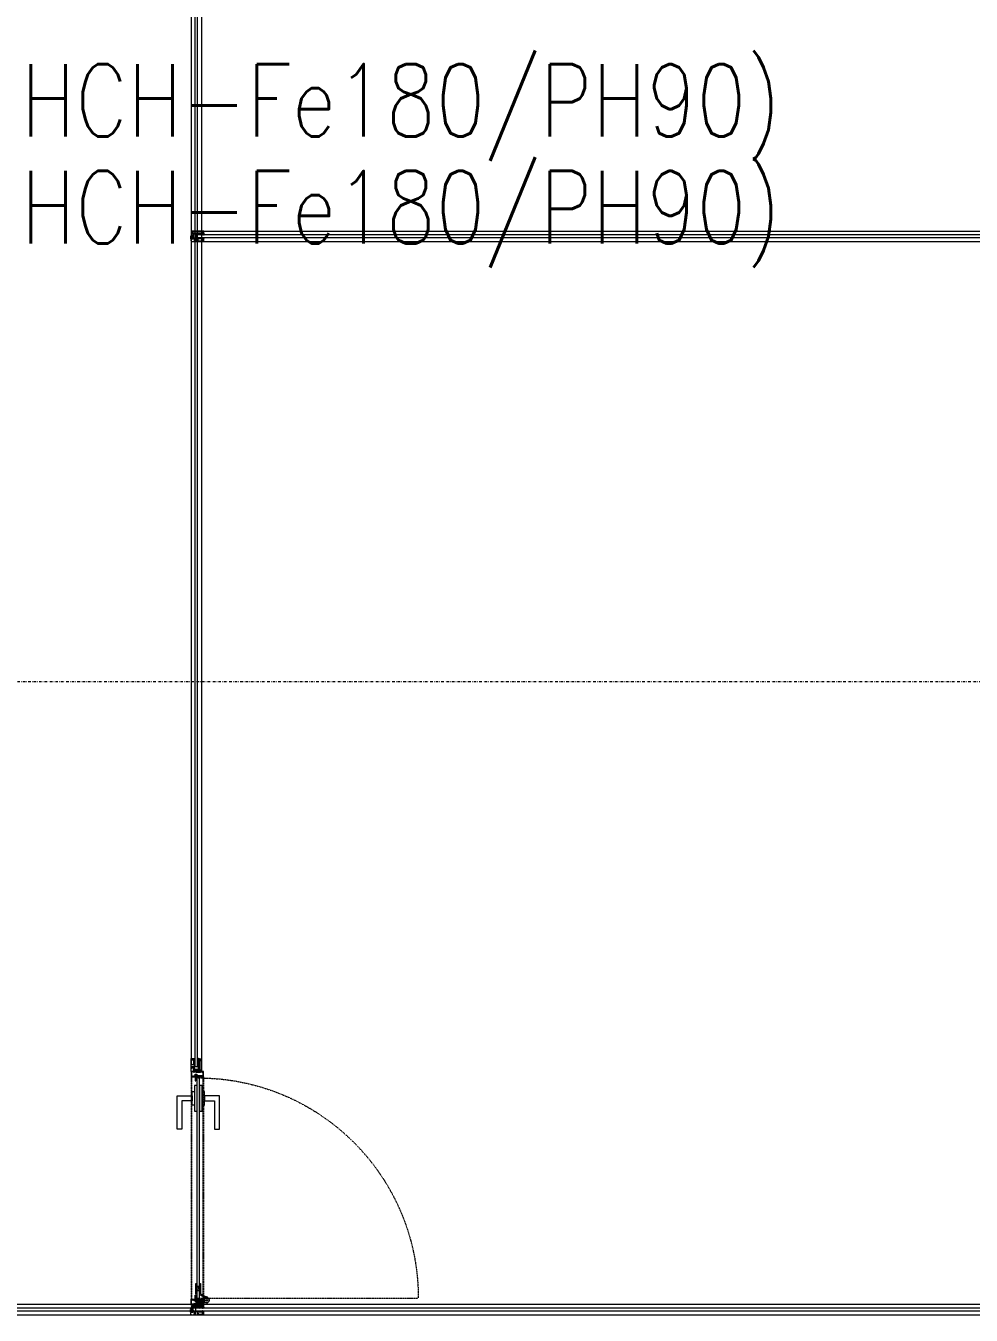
# Model space of a CAD drawing. Extents: x -2749 to 11890, y 0 to 8245.
# Drawn here: x 9271.2 to 9636.6, y 2321.1 to 2819.2 of the extents above; entities that cross this region are included whole.
import ezdxf

# ---------------------------------------------------------------- set-up
doc = ezdxf.new("R2010")
doc.units = 0
doc.header["$MEASUREMENT"] = 0
doc.linetypes.add('DASHDOT', pattern=[1, 0.5, -0.25, 0, -0.25])
doc.linetypes.add('DOT2', pattern=[0.125, 0, -0.125])
doc.layers.get('0').update_dxf_attribs({"color": 9, "lineweight": 9})
for name, color, linetype, lineweight in [('06C', 9, 'Continuous', 9), ('06D', 9, 'Continuous', 9), ('07K', 8, 'Continuous', 9), ('10', 9, 'Continuous', 9), ('15', 9, 'Continuous', 9), ('20', 9, 'DOT2', 9), ('24', 9, 'DASHDOT', 9), ('E-YAZI', 7, 'Continuous', 30)]:
    doc.layers.add(name, color=color, linetype=linetype, lineweight=lineweight)
doc.styles.add('E-YAZI', font='txttw.shx')
pattern_1 = [(225, (-4013.78252, -7292.21558), (-0.0883883476, 0.0883883476), []), (135, (-4013.78252, -7292.21558), (0.0883883476, 0.0883883476), [])]
pattern_2 = [(225, (-4013.78252, -7279.21108), (-0.0883883476, 0.0883883476), []), (135, (-4013.78252, -7279.21108), (0.0883883476, 0.0883883476), [])]
pattern_3 = [(225, (-4017.50971, -7287.43021), (-0.0883883476, 0.0883883476), []), (135, (-4017.50971, -7287.43021), (0.0883883476, 0.0883883476), [])]
pattern_4 = [(225, (-4038.56212, -7284.97416), (-0.0883883476, 0.0883883476), []), (135, (-4038.56212, -7284.97416), (0.0883883476, 0.0883883476), [])]
pattern_5 = [(225, (-4017.50971, -7280.92107), (-0.0883883476, 0.0883883476), []), (135, (-4017.50971, -7280.92107), (0.0883883476, 0.0883883476), [])]
pattern_6 = [(225, (-4013.78252, -7472.22006), (-0.0883883476, 0.0883883476), []), (135, (-4013.78252, -7472.22006), (0.0883883476, 0.0883883476), [])]
pattern_7 = [(315, (17305.22067, -1688.45941), (-0.0883883476, -0.0883883476), []), (225, (17305.22067, -1688.45941), (-0.0883883476, 0.0883883476), [])]

# ---------------------------------------------------------------- blocks, each defined once
blk = doc.blocks.new('*U681')
at = {"layer": '10'}
h = blk.add_hatch(dxfattribs=at)
h.set_pattern_fill('NET', color=256, angle=315, style=0)
h.set_pattern_definition([(225, (-4038.56212, -7297.97866), (-0.0883883476, 0.0883883476), []), (135, (-4038.56212, -7297.97866), (0.0883883476, 0.0883883476), [])])
h.paths.add_polyline_path([(-3.08, 678.11), (-2.01, 678.11), (-2.01, 677.93), (-3.08, 677.93)])
h = blk.add_hatch(dxfattribs=at)
h.set_pattern_fill('NET', color=256, angle=315, style=0)
h.set_pattern_definition(pattern_1)
h.paths.add_polyline_path([(-2.88, 673.49), (-2.88, 673.43), (-2.99, 673.39), (-3.03, 673.39), (-3.03, 673.41), (-3.16, 673.41), (-3.16, 673.12), (-3.03, 673.12), (-3.03, 673.16), (-2.88, 673.11), (-2.89, 673.03), (-2.52, 672.86), (-2.52, 672.96), (-2.56, 672.96), (-2.75, 673.13, 0.2599), (-2.52, 673.2), (-2.52, 673.45, 0.382682)])
h.paths.add_polyline_path([(-2.76, 673.25), (-2.76, 673.44, -2.16717)], flags=16)
h = blk.add_hatch(dxfattribs=at)
h.set_pattern_fill('NET', color=256, angle=315, style=0)
h.set_pattern_definition([(225, (-4017.50971, -7300.4347), (-0.0883883476, 0.0883883476), []), (135, (-4017.50971, -7300.4347), (0.0883883476, 0.0883883476), [])])
h.paths.add_polyline_path([(-2.83, 674.66), (-2.52, 674.66), (-2.52, 673.62), (-2.83, 673.62)])
h = blk.add_hatch(dxfattribs=at)
h.set_pattern_fill('NET', color=256, angle=315, style=0)
h.set_pattern_definition([(225, (-4017.50971, -7293.92556), (-0.0883883476, 0.0883883476), []), (135, (-4017.50971, -7293.92556), (0.0883883476, 0.0883883476), [])])
h.paths.add_polyline_path([(-1.48, 674.66), (-1.18, 674.66), (-1.18, 673.62), (-1.48, 673.62)])
h = blk.add_hatch(dxfattribs=at)
h.set_pattern_fill('NET', color=256, angle=315, style=0)
h.set_pattern_definition(pattern_1)
h.paths.add_polyline_path([(-1.11, 673.49), (-1.11, 673.43), (-1.01, 673.39), (-0.96, 673.39), (-0.96, 673.41), (-0.84, 673.41), (-0.83, 673.12), (-0.96, 673.12), (-0.96, 673.16), (-1.11, 673.11), (-1.1, 673.03), (-1.48, 672.86), (-1.48, 672.96), (-1.43, 672.96), (-1.24, 673.13, -0.2599), (-1.48, 673.2), (-1.48, 673.45, -0.382682)])
h.paths.add_polyline_path([(-1.24, 673.25), (-1.24, 673.44, 2.16717)], flags=16)
h = blk.add_hatch(dxfattribs=at)
h.set_pattern_fill('NET', color=256, angle=315, style=0)
h.set_pattern_definition(pattern_2)
h.paths.add_polyline_path([(-2.88, 4.51), (-2.88, 4.57), (-2.99, 4.61), (-3.03, 4.61), (-3.03, 4.58), (-3.16, 4.58), (-3.16, 4.87), (-3.03, 4.87), (-3.03, 4.84), (-2.88, 4.88), (-2.89, 4.97), (-2.52, 5.14), (-2.52, 5.03), (-2.56, 5.03), (-2.75, 4.87, -0.2599), (-2.52, 4.79), (-2.52, 4.55, -0.382682)])
h.paths.add_polyline_path([(-2.76, 4.75), (-2.76, 4.56, 2.16717)], flags=16)
h = blk.add_hatch(dxfattribs=at)
h.set_pattern_fill('NET', color=256, angle=315, style=0)
h.set_pattern_definition(pattern_2)
h.paths.add_polyline_path([(-1.11, 4.51), (-1.11, 4.57), (-1.01, 4.61), (-0.96, 4.61), (-0.96, 4.58), (-0.84, 4.58), (-0.83, 4.87), (-0.96, 4.87), (-0.96, 4.84), (-1.11, 4.88), (-1.1, 4.97), (-1.48, 5.14), (-1.48, 5.03), (-1.43, 5.03), (-1.24, 4.87, 0.2599), (-1.48, 4.79), (-1.48, 4.55, 0.382682)])
h.paths.add_polyline_path([(-1.24, 4.75), (-1.24, 4.56, -2.16717)], flags=16)
h = blk.add_hatch(dxfattribs=at)
h.set_pattern_fill('NET', color=256, angle=315, style=0)
h.set_pattern_definition(pattern_4)
h.paths.add_polyline_path([(-3.08, -0.11), (-2.01, -0.11), (-2.01, 0.07), (-3.08, 0.07)])
h = blk.add_hatch(dxfattribs=at)
h.set_pattern_fill('NET', color=256, angle=315, style=0)
h.set_pattern_definition(pattern_3)
h.paths.add_polyline_path([(-2.83, 3.34), (-2.52, 3.34), (-2.52, 4.38), (-2.83, 4.38)])
h = blk.add_hatch(dxfattribs=at)
h.set_pattern_fill('NET', color=256, angle=315, style=0)
h.set_pattern_definition(pattern_5)
h.paths.add_polyline_path([(-1.48, 3.34), (-1.18, 3.34), (-1.18, 4.38), (-1.48, 4.38)])
at = {"layer": '06D'}
for points in [[(-3.99, 673.03), (-3.99, 4.95)], [(0.01, 673.03), (0.01, 4.96)]]:
    blk.add_lwpolyline(points, dxfattribs=at)
at = {"layer": '10'}
for points in [[(-1.02, 677.93), (-1.55, 677.93), (-1.55, 678.11), (-1.68, 678.11), (-1.68, 677.93), (-3.33, 677.93), (-3.33, 678.11), (-3.76, 678.11), (-3.76, 677.98), (-4, 677.98), (-4, 673.02), (-2.88, 673.02), (-2.88, 673.12), (-3.06, 673.17), (-3.06, 673.12), (-3.43, 673.12), (-3.43, 673.4), (-2.88, 673.4), (-2.88, 673.55), (-2.83, 673.59), (-2.83, 676.83), (-2.54, 676.9), (-2.54, 677.2), (-3.14, 677.2), (-3.14, 677.52), (-1.02, 677.52)], [(-2.98, 676.08), (-2.98, 676.76), (-3.68, 676.76), (-3.72, 676.83), (-3.8, 676.83), (-3.8, 676.02), (-3.66, 676.02), (-3.6, 676.08)], [(-1.02, 0.07), (-1.55, 0.07), (-1.55, -0.11), (-1.68, -0.11), (-1.68, 0.07), (-3.33, 0.07), (-3.33, -0.11), (-3.76, -0.11), (-3.76, 0.01), (-4, 0.01), (-4, 4.98), (-2.88, 4.98), (-2.88, 4.87), (-3.06, 4.83), (-3.06, 4.88), (-3.43, 4.88), (-3.43, 4.6), (-2.88, 4.6), (-2.88, 4.45), (-2.83, 4.41), (-2.83, 1.16), (-2.54, 1.09), (-2.54, 0.79), (-3.14, 0.79), (-3.14, 0.47), (-1.02, 0.47)], [(-2.98, 1.92), (-2.98, 1.24), (-3.68, 1.24), (-3.72, 1.17), (-3.8, 1.17), (-3.8, 1.98), (-3.66, 1.98), (-3.6, 1.92)]]:
    blk.add_lwpolyline(points, close=True, dxfattribs=at)
for points in [[(-3.08, 677.93), (-3.08, 678.11), (-2.01, 678.11)], [(-2.01, 677.93), (-2.01, 678.11)], [(-0.15, 673.19), (-0.6, 673.19), (-0.6, 673.5), (-0.89, 673.5), (-0.89, 673.59), (-1.11, 673.49), (-1.11, 673.43), (-1.01, 673.39), (-0.96, 673.39), (-0.96, 673.41), (-0.71, 673.41), (-0.71, 673.12), (-0.96, 673.12), (-0.96, 673.16), (-1.11, 673.11), (-1.1, 673.03), (0, 673.03), (0, 678)], [(-3.56, 675.28), (-3.56, 675.44), (-3.8, 675.44), (-3.8, 673.23), (-3.57, 673.23), (-3.57, 673.54), (-3.03, 673.54), (-3.03, 675.44)], [(-3.16, 673.4), (-3.16, 673.12)], [(-2.88, 673.02), (-2.52, 672.86)], [(-2.83, 676.03), (-1.18, 676.03)], [(-2.5, 674.66), (-2.83, 674.66)], [(-2.83, 673.62), (-2.83, 673.62), (-2.5, 673.62)], [(-2.75, 673.13), (-2.56, 672.96), (-2.52, 672.96)], [(-1.5, 674.66), (-1.18, 674.66)], [(-0.89, 673.59), (-0.89, 673.62), (-1.5, 673.62)], [(-1.24, 673.13), (-1.43, 672.96), (-1.48, 672.96)], [(-1.1, 673.03), (-1.48, 672.86)], [(-0.84, 673.41), (-0.83, 673.12)], [(-2.88, 4.98), (-2.52, 5.14)], [(-2.75, 4.87), (-2.56, 5.03), (-2.52, 5.03)], [(-1.1, 4.97), (-1.48, 5.14)], [(-1.24, 4.87), (-1.43, 5.03), (-1.48, 5.03)], [(-3.56, 2.72), (-3.56, 2.56), (-3.8, 2.56), (-3.8, 4.76), (-3.57, 4.76), (-3.57, 4.46), (-3.03, 4.46), (-3.03, 2.56)], [(-3.16, 4.6), (-3.16, 4.87)], [(-3.08, 0.07), (-3.08, -0.11), (-2.01, -0.11)], [(-2.83, 4.38), (-2.83, 4.38), (-2.5, 4.38)], [(-2.5, 3.34), (-2.83, 3.34)], [(-2.83, 1.97), (-1.18, 1.97)], [(-2.01, 0.07), (-2.01, -0.11)], [(-0.89, 4.41), (-0.89, 4.38), (-1.5, 4.38)], [(-1.5, 3.34), (-1.18, 3.34)], [(-0.15, 4.81), (-0.6, 4.81), (-0.6, 4.5), (-0.89, 4.5), (-0.89, 4.41), (-1.11, 4.51), (-1.11, 4.57), (-1.01, 4.61), (-0.96, 4.61), (-0.96, 4.58), (-0.71, 4.58), (-0.71, 4.87), (-0.96, 4.87), (-0.96, 4.84), (-1.11, 4.88), (-1.1, 4.97), (0, 4.96), (0, 0)], [(-0.84, 4.58), (-0.83, 4.87)]]:
    blk.add_lwpolyline(points, dxfattribs=at)
for points in [[(0, 678), (-0.14, 678), (-0.14, 677.66), (-0.62, 677.66, 1), (-0.62, 677.45)], [(-0.62, 677.45, 0.305404), (-0.5, 677.53, 5.773092)], [(-0.5, 677.53), (-0.14, 677.53), (-0.14, 673.22), (-0.11, 673.22, -0.561743), (-0.1, 673.14, -0.595966), (-0.15, 673.19, 2.204878)], [(-3.03, 675.44), (-3.44, 675.44), (-3.44, 675.28, -1), (-3.56, 675.28, 1)], [(-2.76, 673.44), (-2.76, 673.25, 1)], [(-1.18, 673.62), (-1.18, 676.88, 0.414214), (-1.51, 677.2), (-2.54, 677.2)], [(-1.24, 673.44), (-1.24, 673.25, -1)], [(-0.89, 673.5), (-0.31, 673.62, 0.833203), (-0.32, 673.93, 0.447088)], [(-0.32, 673.93), (-0.77, 673.93, -0.414214), (-0.87, 674.03), (-0.87, 677.28), (-0.14, 677.28)], [(-3.03, 2.56), (-3.44, 2.56), (-3.44, 2.72, 1), (-3.56, 2.72, -1)], [(-2.76, 4.56), (-2.76, 4.75, -1)], [(-1.18, 4.38), (-1.18, 1.12, -0.414214), (-1.51, 0.79), (-2.54, 0.79)], [(-1.24, 4.56), (-1.24, 4.75, 1)], [(-0.89, 4.5), (-0.31, 4.38, -0.833203), (-0.32, 4.07, -0.447088)], [(-0.32, 4.07), (-0.77, 4.07, 0.414214), (-0.87, 3.96), (-0.87, 0.71), (-0.14, 0.71)], [(0, 0), (-0.14, 0), (-0.14, 0.34), (-0.62, 0.34, -1), (-0.62, 0.55)], [(-0.62, 0.55, -0.305404), (-0.5, 0.46, -5.773092)], [(-0.5, 0.46), (-0.14, 0.46), (-0.14, 4.78), (-0.11, 4.78, 0.561743), (-0.1, 4.86, 0.595966), (-0.15, 4.81, -2.204878)]]:
    blk.add_lwpolyline(points, format="xyb", dxfattribs=at)
for centre, radius, start, end in [((-2.72, 673.27), 0.273, 35.9738, 126.4289), ((-2.68, 673.34), 0.125, 229.5402, 130.4598), ((-2.7, 673.38), 0.253, 258.6676, 324.1258), ((-1.28, 673.27), 0.273, 53.5711, 144.0262), ((-1.29, 673.38), 0.253, 215.8742, 281.3324), ((-1.32, 673.34), 0.125, 49.5402, 310.4598), ((-2.72, 4.73), 0.273, 233.5711, 324.0262), ((-2.68, 4.66), 0.125, 229.5402, 130.4598), ((-2.7, 4.62), 0.253, 35.8742, 101.3324), ((-1.29, 4.62), 0.253, 78.6676, 144.1258), ((-1.28, 4.73), 0.273, 215.9738, 306.4289), ((-1.32, 4.66), 0.125, 49.5402, 310.4598)]:
    blk.add_arc(centre, radius, start, end, dxfattribs=at)
at = {"layer": '15'}
for points in [[(-2.5, 676.03), (-2.5, 1.96)], [(-1.5, 1.96), (-1.5, 676.03)]]:
    blk.add_lwpolyline(points, dxfattribs=at)
blk = doc.blocks.new('*U680')
at = {"layer": '10'}
h = blk.add_hatch(dxfattribs=at)
h.set_pattern_fill('NET', color=256, angle=315, style=0)
h.set_pattern_definition(pattern_2)
h.paths.add_polyline_path([(-2.88, 4.51), (-2.88, 4.57), (-2.99, 4.61), (-3.03, 4.61), (-3.03, 4.58), (-3.16, 4.58), (-3.16, 4.87), (-3.03, 4.87), (-3.03, 4.84), (-2.88, 4.88), (-2.89, 4.97), (-2.52, 5.14), (-2.52, 5.03), (-2.56, 5.03), (-2.75, 4.87, -0.2599), (-2.52, 4.79), (-2.52, 4.55, -0.382682)])
h.paths.add_polyline_path([(-2.76, 4.75), (-2.76, 4.56, 2.16717)], flags=16)
h = blk.add_hatch(dxfattribs=at)
h.set_pattern_fill('NET', color=256, angle=315, style=0)
h.set_pattern_definition(pattern_2)
h.paths.add_polyline_path([(-1.11, 4.51), (-1.11, 4.57), (-1.01, 4.61), (-0.96, 4.61), (-0.96, 4.58), (-0.84, 4.58), (-0.83, 4.87), (-0.96, 4.87), (-0.96, 4.84), (-1.11, 4.88), (-1.1, 4.97), (-1.48, 5.14), (-1.48, 5.03), (-1.43, 5.03), (-1.24, 4.87, 0.2599), (-1.48, 4.79), (-1.48, 4.55, 0.382682)])
h.paths.add_polyline_path([(-1.24, 4.75), (-1.24, 4.56, -2.16717)], flags=16)
h = blk.add_hatch(dxfattribs=at)
h.set_pattern_fill('NET', color=256, angle=315, style=0)
h.set_pattern_definition(pattern_4)
h.paths.add_polyline_path([(-3.08, -0.11), (-2.01, -0.11), (-2.01, 0.07), (-3.08, 0.07)])
h = blk.add_hatch(dxfattribs=at)
h.set_pattern_fill('NET', color=256, angle=315, style=0)
h.set_pattern_definition(pattern_3)
h.paths.add_polyline_path([(-2.83, 3.34), (-2.52, 3.34), (-2.52, 4.38), (-2.83, 4.38)])
h = blk.add_hatch(dxfattribs=at)
h.set_pattern_fill('NET', color=256, angle=315, style=0)
h.set_pattern_definition(pattern_5)
h.paths.add_polyline_path([(-1.48, 3.34), (-1.18, 3.34), (-1.18, 4.38), (-1.48, 4.38)])
at = {"layer": '06D'}
for points in [[(-3.99, 799.66), (-3.99, 4.95)], [(0.01, 799.66), (0.01, 4.96)]]:
    blk.add_lwpolyline(points, dxfattribs=at)
at = {"layer": '10'}
for points in [[(-2.88, 4.98), (-2.52, 5.14)], [(-2.75, 4.87), (-2.56, 5.03), (-2.52, 5.03)], [(-1.1, 4.97), (-1.48, 5.14)], [(-1.24, 4.87), (-1.43, 5.03), (-1.48, 5.03)], [(-3.56, 2.72), (-3.56, 2.56), (-3.8, 2.56), (-3.8, 4.76), (-3.57, 4.76), (-3.57, 4.46), (-3.03, 4.46), (-3.03, 2.56)], [(-3.16, 4.6), (-3.16, 4.87)], [(-3.08, 0.07), (-3.08, -0.11), (-2.01, -0.11)], [(-2.83, 4.38), (-2.83, 4.38), (-2.5, 4.38)], [(-2.5, 3.34), (-2.83, 3.34)], [(-2.83, 1.97), (-1.18, 1.97)], [(-2.01, 0.07), (-2.01, -0.11)], [(-0.89, 4.41), (-0.89, 4.38), (-1.5, 4.38)], [(-1.5, 3.34), (-1.18, 3.34)], [(-0.15, 4.81), (-0.6, 4.81), (-0.6, 4.5), (-0.89, 4.5), (-0.89, 4.41), (-1.11, 4.51), (-1.11, 4.57), (-1.01, 4.61), (-0.96, 4.61), (-0.96, 4.58), (-0.71, 4.58), (-0.71, 4.87), (-0.96, 4.87), (-0.96, 4.84), (-1.11, 4.88), (-1.1, 4.97), (0, 4.96), (0, 0)], [(-0.84, 4.58), (-0.83, 4.87)]]:
    blk.add_lwpolyline(points, dxfattribs=at)
for points in [[(-1.02, 0.07), (-1.55, 0.07), (-1.55, -0.11), (-1.68, -0.11), (-1.68, 0.07), (-3.33, 0.07), (-3.33, -0.11), (-3.76, -0.11), (-3.76, 0.01), (-4, 0.01), (-4, 4.98), (-2.88, 4.98), (-2.88, 4.87), (-3.06, 4.83), (-3.06, 4.88), (-3.43, 4.88), (-3.43, 4.6), (-2.88, 4.6), (-2.88, 4.45), (-2.83, 4.41), (-2.83, 1.16), (-2.54, 1.09), (-2.54, 0.79), (-3.14, 0.79), (-3.14, 0.47), (-1.02, 0.47)], [(-2.98, 1.92), (-2.98, 1.24), (-3.68, 1.24), (-3.72, 1.17), (-3.8, 1.17), (-3.8, 1.98), (-3.66, 1.98), (-3.6, 1.92)]]:
    blk.add_lwpolyline(points, close=True, dxfattribs=at)
for points in [[(-3.03, 2.56), (-3.44, 2.56), (-3.44, 2.72, 1), (-3.56, 2.72, -1)], [(-2.76, 4.56), (-2.76, 4.75, -1)], [(-1.18, 4.38), (-1.18, 1.12, -0.414214), (-1.51, 0.79), (-2.54, 0.79)], [(-1.24, 4.56), (-1.24, 4.75, 1)], [(-0.89, 4.5), (-0.31, 4.38, -0.833203), (-0.32, 4.07, -0.447088)], [(-0.32, 4.07), (-0.77, 4.07, 0.414214), (-0.87, 3.96), (-0.87, 0.71), (-0.14, 0.71)], [(0, 0), (-0.14, 0), (-0.14, 0.34), (-0.62, 0.34, -1), (-0.62, 0.55)], [(-0.62, 0.55, -0.305404), (-0.5, 0.46, -5.773092)], [(-0.5, 0.46), (-0.14, 0.46), (-0.14, 4.78), (-0.11, 4.78, 0.561743), (-0.1, 4.86, 0.595966), (-0.15, 4.81, -2.204878)]]:
    blk.add_lwpolyline(points, format="xyb", dxfattribs=at)
for centre, radius, start, end in [((-2.72, 4.73), 0.273, 233.5711, 324.0262), ((-2.68, 4.66), 0.125, 229.5402, 130.4598), ((-2.7, 4.62), 0.253, 35.8742, 101.3324), ((-1.29, 4.62), 0.253, 78.6676, 144.1258), ((-1.28, 4.73), 0.273, 215.9738, 306.4289), ((-1.32, 4.66), 0.125, 49.5402, 310.4598)]:
    blk.add_arc(centre, radius, start, end, dxfattribs=at)
at = {"layer": '15'}
for points in [[(-2.5, 802.65), (-2.5, 1.96)], [(-1.5, 1.96), (-1.5, 802.65)]]:
    blk.add_lwpolyline(points, dxfattribs=at)
blk = doc.blocks.new('*U679')
at = {"layer": '10'}
h = blk.add_hatch(dxfattribs=at)
h.set_pattern_fill('NET', color=256, angle=315, style=0)
h.set_pattern_definition([(225, (-4038.56212, -7477.98314), (-0.0883883476, 0.0883883476), []), (135, (-4038.56212, -7477.98314), (0.0883883476, 0.0883883476), [])])
h.paths.add_polyline_path([(-3.08, 498.1), (-2.01, 498.1), (-2.01, 497.92), (-3.08, 497.92)])
h = blk.add_hatch(dxfattribs=at)
h.set_pattern_fill('NET', color=256, angle=315, style=0)
h.set_pattern_definition(pattern_6)
h.paths.add_polyline_path([(-2.88, 493.48), (-2.88, 493.43), (-2.99, 493.39), (-3.03, 493.39), (-3.03, 493.41), (-3.16, 493.41), (-3.16, 493.12), (-3.03, 493.12), (-3.03, 493.16), (-2.88, 493.11), (-2.89, 493.03), (-2.52, 492.85), (-2.52, 492.96), (-2.56, 492.96), (-2.75, 493.12, 0.2599), (-2.52, 493.2), (-2.52, 493.45, 0.382682)])
h.paths.add_polyline_path([(-2.76, 493.24), (-2.76, 493.43, -2.16717)], flags=16)
h = blk.add_hatch(dxfattribs=at)
h.set_pattern_fill('NET', color=256, angle=315, style=0)
h.set_pattern_definition([(225, (-4017.50971, -7480.43918), (-0.0883883476, 0.0883883476), []), (135, (-4017.50971, -7480.43918), (0.0883883476, 0.0883883476), [])])
h.paths.add_polyline_path([(-2.83, 494.65), (-2.52, 494.65), (-2.52, 493.62), (-2.83, 493.62)])
h = blk.add_hatch(dxfattribs=at)
h.set_pattern_fill('NET', color=256, angle=315, style=0)
h.set_pattern_definition([(225, (-4017.50971, -7473.93004), (-0.0883883476, 0.0883883476), []), (135, (-4017.50971, -7473.93004), (0.0883883476, 0.0883883476), [])])
h.paths.add_polyline_path([(-1.48, 494.65), (-1.18, 494.65), (-1.18, 493.62), (-1.48, 493.62)])
h = blk.add_hatch(dxfattribs=at)
h.set_pattern_fill('NET', color=256, angle=315, style=0)
h.set_pattern_definition(pattern_6)
h.paths.add_polyline_path([(-1.11, 493.48), (-1.11, 493.43), (-1.01, 493.39), (-0.96, 493.39), (-0.96, 493.41), (-0.84, 493.41), (-0.83, 493.12), (-0.96, 493.12), (-0.96, 493.16), (-1.11, 493.11), (-1.1, 493.03), (-1.48, 492.85), (-1.48, 492.96), (-1.43, 492.96), (-1.24, 493.12, -0.2599), (-1.48, 493.2), (-1.48, 493.45, -0.382682)])
h.paths.add_polyline_path([(-1.24, 493.24), (-1.24, 493.43, 2.16717)], flags=16)
h = blk.add_hatch(dxfattribs=at)
h.set_pattern_fill('NET', color=256, angle=315, style=0)
h.set_pattern_definition(pattern_2)
h.paths.add_polyline_path([(-2.88, 4.51), (-2.88, 4.57), (-2.99, 4.61), (-3.03, 4.61), (-3.03, 4.58), (-3.16, 4.58), (-3.16, 4.87), (-3.03, 4.87), (-3.03, 4.84), (-2.88, 4.88), (-2.89, 4.97), (-2.52, 5.14), (-2.52, 5.03), (-2.56, 5.03), (-2.75, 4.87, -0.2599), (-2.52, 4.79), (-2.52, 4.55, -0.382682)])
h.paths.add_polyline_path([(-2.76, 4.75), (-2.76, 4.56, 2.16717)], flags=16)
h = blk.add_hatch(dxfattribs=at)
h.set_pattern_fill('NET', color=256, angle=315, style=0)
h.set_pattern_definition(pattern_2)
h.paths.add_polyline_path([(-1.11, 4.51), (-1.11, 4.57), (-1.01, 4.61), (-0.96, 4.61), (-0.96, 4.58), (-0.84, 4.58), (-0.83, 4.87), (-0.96, 4.87), (-0.96, 4.84), (-1.11, 4.88), (-1.1, 4.97), (-1.48, 5.14), (-1.48, 5.03), (-1.43, 5.03), (-1.24, 4.87, 0.2599), (-1.48, 4.79), (-1.48, 4.55, 0.382682)])
h.paths.add_polyline_path([(-1.24, 4.75), (-1.24, 4.56, -2.16717)], flags=16)
h = blk.add_hatch(dxfattribs=at)
h.set_pattern_fill('NET', color=256, angle=315, style=0)
h.set_pattern_definition(pattern_4)
h.paths.add_polyline_path([(-3.08, -0.11), (-2.01, -0.11), (-2.01, 0.07), (-3.08, 0.07)])
h = blk.add_hatch(dxfattribs=at)
h.set_pattern_fill('NET', color=256, angle=315, style=0)
h.set_pattern_definition(pattern_3)
h.paths.add_polyline_path([(-2.83, 3.34), (-2.52, 3.34), (-2.52, 4.38), (-2.83, 4.38)])
h = blk.add_hatch(dxfattribs=at)
h.set_pattern_fill('NET', color=256, angle=315, style=0)
h.set_pattern_definition(pattern_5)
h.paths.add_polyline_path([(-1.48, 3.34), (-1.18, 3.34), (-1.18, 4.38), (-1.48, 4.38)])
at = {"layer": '06D'}
for points in [[(-3.99, 493.03), (-3.99, 4.95)], [(0.01, 493.03), (0.01, 4.96)]]:
    blk.add_lwpolyline(points, dxfattribs=at)
at = {"layer": '10'}
for points in [[(-1.02, 497.92), (-1.55, 497.92), (-1.55, 498.1), (-1.68, 498.1), (-1.68, 497.92), (-3.33, 497.92), (-3.33, 498.1), (-3.76, 498.1), (-3.76, 497.98), (-4, 497.98), (-4, 493.02), (-2.88, 493.02), (-2.88, 493.12), (-3.06, 493.17), (-3.06, 493.12), (-3.43, 493.12), (-3.43, 493.39), (-2.88, 493.39), (-2.88, 493.54), (-2.83, 493.58), (-2.83, 496.83), (-2.54, 496.9), (-2.54, 497.2), (-3.14, 497.2), (-3.14, 497.52), (-1.02, 497.52)], [(-2.98, 496.07), (-2.98, 496.75), (-3.68, 496.75), (-3.72, 496.82), (-3.8, 496.82), (-3.8, 496.02), (-3.66, 496.02), (-3.6, 496.07)], [(-1.02, 0.07), (-1.55, 0.07), (-1.55, -0.11), (-1.68, -0.11), (-1.68, 0.07), (-3.33, 0.07), (-3.33, -0.11), (-3.76, -0.11), (-3.76, 0.01), (-4, 0.01), (-4, 4.98), (-2.88, 4.98), (-2.88, 4.87), (-3.06, 4.83), (-3.06, 4.88), (-3.43, 4.88), (-3.43, 4.6), (-2.88, 4.6), (-2.88, 4.45), (-2.83, 4.41), (-2.83, 1.16), (-2.54, 1.09), (-2.54, 0.79), (-3.14, 0.79), (-3.14, 0.47), (-1.02, 0.47)], [(-2.98, 1.92), (-2.98, 1.24), (-3.68, 1.24), (-3.72, 1.17), (-3.8, 1.17), (-3.8, 1.98), (-3.66, 1.98), (-3.6, 1.92)]]:
    blk.add_lwpolyline(points, close=True, dxfattribs=at)
for points in [[(-3.08, 497.92), (-3.08, 498.1), (-2.01, 498.1)], [(-2.01, 497.92), (-2.01, 498.1)], [(-3.56, 495.28), (-3.56, 495.43), (-3.8, 495.43), (-3.8, 493.23), (-3.57, 493.23), (-3.57, 493.53), (-3.03, 493.53), (-3.03, 495.43)], [(-3.16, 493.39), (-3.16, 493.12)], [(-2.83, 496.02), (-1.18, 496.02)], [(-2.5, 494.65), (-2.83, 494.65)], [(-2.83, 493.62), (-2.83, 493.62), (-2.5, 493.62)], [(-2.75, 493.12), (-2.56, 492.96), (-2.52, 492.96)], [(-1.5, 494.65), (-1.18, 494.65)], [(-0.89, 493.58), (-0.89, 493.62), (-1.5, 493.62)], [(-1.24, 493.12), (-1.43, 492.96), (-1.48, 492.96)], [(-0.15, 493.18), (-0.6, 493.18), (-0.6, 493.5), (-0.89, 493.5), (-0.89, 493.58), (-1.11, 493.48), (-1.11, 493.43), (-1.01, 493.39), (-0.96, 493.39), (-0.96, 493.41), (-0.71, 493.41), (-0.71, 493.12), (-0.96, 493.12), (-0.96, 493.16), (-1.11, 493.11), (-1.1, 493.03), (0, 493.03), (0, 497.99)], [(-0.84, 493.41), (-0.83, 493.12)], [(-2.88, 493.02), (-2.52, 492.85)], [(-1.1, 493.03), (-1.48, 492.85)], [(-2.88, 4.98), (-2.52, 5.14)], [(-2.75, 4.87), (-2.56, 5.03), (-2.52, 5.03)], [(-1.1, 4.97), (-1.48, 5.14)], [(-1.24, 4.87), (-1.43, 5.03), (-1.48, 5.03)], [(-3.56, 2.72), (-3.56, 2.56), (-3.8, 2.56), (-3.8, 4.76), (-3.57, 4.76), (-3.57, 4.46), (-3.03, 4.46), (-3.03, 2.56)], [(-3.16, 4.6), (-3.16, 4.87)], [(-3.08, 0.07), (-3.08, -0.11), (-2.01, -0.11)], [(-2.83, 4.38), (-2.83, 4.38), (-2.5, 4.38)], [(-2.5, 3.34), (-2.83, 3.34)], [(-2.83, 1.97), (-1.18, 1.97)], [(-2.01, 0.07), (-2.01, -0.11)], [(-0.89, 4.41), (-0.89, 4.38), (-1.5, 4.38)], [(-1.5, 3.34), (-1.18, 3.34)], [(-0.15, 4.81), (-0.6, 4.81), (-0.6, 4.5), (-0.89, 4.5), (-0.89, 4.41), (-1.11, 4.51), (-1.11, 4.57), (-1.01, 4.61), (-0.96, 4.61), (-0.96, 4.58), (-0.71, 4.58), (-0.71, 4.87), (-0.96, 4.87), (-0.96, 4.84), (-1.11, 4.88), (-1.1, 4.97), (0, 4.96), (0, 0)], [(-0.84, 4.58), (-0.83, 4.87)]]:
    blk.add_lwpolyline(points, dxfattribs=at)
for points in [[(-3.03, 495.43), (-3.44, 495.43), (-3.44, 495.28, -1), (-3.56, 495.28, 1)], [(-2.76, 493.43), (-2.76, 493.24, 1)], [(-1.18, 493.62), (-1.18, 496.87, 0.414214), (-1.51, 497.2), (-2.54, 497.2)], [(-1.24, 493.43), (-1.24, 493.24, -1)], [(-0.89, 493.5), (-0.31, 493.61, 0.833203), (-0.32, 493.93, 0.447088)], [(-0.32, 493.93), (-0.77, 493.93, -0.414214), (-0.87, 494.03), (-0.87, 497.28), (-0.14, 497.28)], [(0, 497.99), (-0.14, 497.99), (-0.14, 497.65), (-0.62, 497.65, 1), (-0.62, 497.45)], [(-0.62, 497.45, 0.305404), (-0.5, 497.53, 5.773092)], [(-0.5, 497.53), (-0.14, 497.53), (-0.14, 493.22), (-0.11, 493.22, -0.561743), (-0.1, 493.13, -0.595966), (-0.15, 493.18, 2.204878)], [(-3.03, 2.56), (-3.44, 2.56), (-3.44, 2.72, 1), (-3.56, 2.72, -1)], [(-2.76, 4.56), (-2.76, 4.75, -1)], [(-1.18, 4.38), (-1.18, 1.12, -0.414214), (-1.51, 0.79), (-2.54, 0.79)], [(-1.24, 4.56), (-1.24, 4.75, 1)], [(-0.89, 4.5), (-0.31, 4.38, -0.833203), (-0.32, 4.07, -0.447088)], [(-0.32, 4.07), (-0.77, 4.07, 0.414214), (-0.87, 3.96), (-0.87, 0.71), (-0.14, 0.71)], [(0, 0), (-0.14, 0), (-0.14, 0.34), (-0.62, 0.34, -1), (-0.62, 0.55)], [(-0.62, 0.55, -0.305404), (-0.5, 0.46, -5.773092)], [(-0.5, 0.46), (-0.14, 0.46), (-0.14, 4.78), (-0.11, 4.78, 0.561743), (-0.1, 4.86, 0.595966), (-0.15, 4.81, -2.204878)]]:
    blk.add_lwpolyline(points, format="xyb", dxfattribs=at)
for centre, radius, start, end in [((-2.72, 493.26), 0.273, 35.9738, 126.4289), ((-2.68, 493.34), 0.125, 229.5402, 130.4598), ((-2.7, 493.37), 0.253, 258.6676, 324.1258), ((-1.28, 493.26), 0.273, 53.5711, 144.0262), ((-1.29, 493.37), 0.253, 215.8742, 281.3324), ((-1.32, 493.34), 0.125, 49.5402, 310.4598), ((-2.72, 4.73), 0.273, 233.5711, 324.0262), ((-2.68, 4.66), 0.125, 229.5402, 130.4598), ((-2.7, 4.62), 0.253, 35.8742, 101.3324), ((-1.29, 4.62), 0.253, 78.6676, 144.1258), ((-1.28, 4.73), 0.273, 215.9738, 306.4289), ((-1.32, 4.66), 0.125, 49.5402, 310.4598)]:
    blk.add_arc(centre, radius, start, end, dxfattribs=at)
at = {"layer": '15'}
for points in [[(-2.5, 496.02), (-2.5, 1.96)], [(-1.5, 1.96), (-1.5, 496.02)]]:
    blk.add_lwpolyline(points, dxfattribs=at)
blk = doc.blocks.new('g-kapı kolu-p')
for points in [[(11.85, 8.21), (-0.95, 8.21), (-0.95, 2.41), (0.95, 2.41), (0.95, 6.31), (11.85, 6.31), (11.85, 8.21)], [(11.85, -8.21), (-0.95, -8.21), (-0.95, -2.41), (0.95, -2.41), (0.95, -6.31), (11.85, -6.31), (11.85, -8.21)]]:
    blk.add_lwpolyline(points)
for points in [[(-5, 0.5), (5, 0.5), (5, 1.5), (-5, 1.5)], [(-2.65, 1.5), (2.65, 1.5), (2.65, 2.41), (-2.65, 2.41)], [(-5, -1.5), (5, -1.5), (5, -0.5), (-5, -0.5)], [(-2.65, -1.5), (2.65, -1.5), (2.65, -2.41), (-2.65, -2.41)]]:
    blk.add_lwpolyline(points, close=True)
blk = doc.blocks.new('k-cambölme-kapı-p')
at = {"layer": '10'}
h = blk.add_hatch(dxfattribs=at)
h.set_pattern_fill('NET', color=256, angle=135, style=0)
h.set_pattern_definition([(135, (3753.7029, 560.85184), (-0.0883883476, -0.0883883476), []), (225, (3753.7029, 560.85184), (0.0883883476, -0.0883883476), [])])
h.paths.add_polyline_path([(2.08, -0.06), (2.08, 0.02), (2.07, 0.04), (2.05, 0.07), (2.01, 0.09), (1.98, 0.1), (1.97, 0.1), (1.97, -0.29), (1.94, -0.29), (1.94, -0.43), (1.88, -0.49), (1.67, -0.49), (1.82, -0.29), (1.73, -0.29), (1.53, -0.5), (1.44, -0.5), (1.62, -0.32), (1.62, -0.29), (1.51, -0.29), (1.34, -0.42), (1.32, -0.44), (1.3, -0.48), (1.29, -0.51), (1.26, -0.57), (1.26, -0.31), (1.32, -0.29), (1.23, -0.29), (1.23, -0.53), (1.23, -0.59), (1.24, -0.62), (1.26, -0.64), (3.47, -0.64), (3.47, -0.58), (3.38, -0.35), (3.38, -0.3), (3.42, -0.25), (3.42, -0.2), (3.38, -0.16), (2.73, -0.16), (2.74, -0.2), (2.91, -0.2, -1), (2.91, -0.25)])
h.paths.add_polyline_path([(2.05, -0.18), (2.05, -0.21), (2.08, -0.23), (2.11, -0.24), (2.15, -0.25), (2.95, -0.27), (2.92, -0.29), (2.55, -0.29), (2.54, -0.31), (2.52, -0.33), (2.5, -0.34), (2.48, -0.34), (2.46, -0.34), (2.44, -0.32), (2.42, -0.3), (2.08, -0.3), (1.99, -0.11), (1.99, -0.07), (2.05, -0.07)], flags=16)
h.paths.add_polyline_path([(2.41, -0.34), (2.51, -0.5), (2.08, -0.5), (2.08, -0.34)], flags=16)
h.paths.add_polyline_path([(2.55, -0.33), (2.89, -0.33), (2.94, -0.33), (3.28, -0.34, 0.166992), (3.34, -0.55), (2.72, -0.55), (2.55, -0.36)], flags=16)
h.paths.add_polyline_path([(3.02, -0.22), (3.02, -0.2), (3.33, -0.2, 0.10606), (3.29, -0.33), (3.01, -0.27)], flags=16)
h = blk.add_hatch(dxfattribs=at)
h.set_pattern_fill('NET', color=256, angle=135, style=0)
h.set_pattern_definition([(45, (474.94443, 2280.71206), (0.0883883476, -0.0883883476), []), (315, (474.94443, 2280.71206), (-0.0883883476, -0.0883883476), [])])
h.paths.add_polyline_path([(87.27, -0.16), (87.26, -0.2), (87.09, -0.2, 1), (87.09, -0.25), (87.92, -0.25), (87.92, -0.01), (87.93, 0.03), (87.96, 0.05), (88, 0.07), (88.03, 0.07), (88.03, -0.29), (88.06, -0.29), (88.06, -0.43), (88.12, -0.49), (88.33, -0.49), (88.18, -0.29), (88.27, -0.29), (88.47, -0.5), (88.56, -0.5), (88.38, -0.32), (88.38, -0.29), (88.49, -0.29), (88.66, -0.42), (88.68, -0.44), (88.7, -0.48), (88.71, -0.51), (88.74, -0.57), (88.74, -0.31), (88.68, -0.29), (88.77, -0.29), (88.77, -0.53), (88.77, -0.59), (88.76, -0.62), (88.74, -0.64), (86.53, -0.64), (86.53, -0.58), (86.62, -0.35), (86.62, -0.3), (86.58, -0.25), (86.58, -0.2), (86.62, -0.16)])
h.paths.add_polyline_path([(87.28, -0.55), (87.45, -0.36), (87.45, -0.33), (87.11, -0.33), (87.06, -0.33), (87.03, -0.31), (86.99, -0.27), (86.98, -0.22), (86.98, -0.2), (86.67, -0.2, -0.292264), (86.66, -0.55)], flags=16)
h.paths.add_polyline_path([(87.48, -0.51), (87.59, -0.51), (87.53, -0.43)], flags=16)
h.paths.add_polyline_path([(87.56, -0.4), (87.69, -0.5), (87.92, -0.5), (87.92, -0.34), (87.59, -0.34)], flags=16)
h.paths.add_polyline_path([(87.62, -0.53), (87.71, -0.62), (87.71, -0.53)], flags=16)
for points in [[(1.97, -0.29), (1.97, 2.13), (2.05, 2.13), (2.05, 2.28, 0.414214), (1.89, 2.44), (0.08, 2.44, 0.414214), (0, 2.36), (0, -2.36, 0.414214), (0.08, -2.44), (2.05, -2.44), (2.05, -2.25), (2.05, -2.23), (2.05, -2.23), (2.05, -2.23), (2.05, -2.23), (2.05, -2.23), (2.05, -0.89)], [(88.03, -0.29), (88.03, 2.13), (87.95, 2.13), (87.95, 2.28, -0.414214), (88.11, 2.44), (89.92, 2.44, -0.414214), (90, 2.36), (90, -2.36, -0.414214), (89.92, -2.44), (87.95, -2.44), (87.95, -2.25), (87.95, -2.23), (87.95, -2.23), (87.95, -2.23), (87.95, -2.23), (87.95, -2.23), (87.95, -0.89)], [(1.51, -0.29), (1.34, -0.42), (1.32, -0.44), (1.3, -0.48), (1.29, -0.51), (1.26, -0.57), (1.26, -0.31), (1.32, -0.29), (1.23, -0.29), (1.23, -0.53), (1.23, -0.59), (1.24, -0.62), (1.26, -0.64), (3.47, -0.64), (3.47, -0.58), (3.38, -0.35), (3.38, -0.3), (3.42, -0.25), (3.42, -0.2), (3.38, -0.16), (2.73, -0.16), (2.74, -0.2), (2.91, -0.2, -1), (2.91, -0.25, -1)], [(88.49, -0.29), (88.66, -0.42), (88.68, -0.44), (88.7, -0.48), (88.71, -0.51), (88.74, -0.57), (88.74, -0.31), (88.68, -0.29), (88.77, -0.29), (88.77, -0.53), (88.77, -0.59), (88.76, -0.62), (88.74, -0.64), (86.53, -0.64), (86.53, -0.58), (86.62, -0.35), (86.62, -0.3), (86.58, -0.25), (86.58, -0.2), (86.62, -0.16), (87.27, -0.16), (87.26, -0.2), (87.09, -0.2, 1), (87.09, -0.25, 1)], [(86.66, -0.55), (87.28, -0.55), (87.45, -0.36), (87.45, -0.33), (87.11, -0.33), (87.06, -0.33), (87.03, -0.31), (86.99, -0.27), (86.98, -0.22), (86.98, -0.2), (86.67, -0.2, 1)]]:
    blk.add_lwpolyline(points, format="xyb", dxfattribs=at)
for points in [[(1.82, 2.27), (0.16, 2.27), (0.16, 2.03), (0.38, 2.03), (0.38, 1.92), (0.22, 1.92), (0.22, 1.16), (0.35, 1.16), (0.35, -0.41), (0.22, -0.41), (0.22, -1.23), (0.36, -1.23), (0.36, -1.38), (0.16, -1.38), (0.16, -2.24), (1.82, -2.24), (1.82, -1.72), (1.62, -1.72), (1.62, -1.58), (1.82, -1.58), (1.82, -1.37), (1.61, -1.37), (1.61, -1.24), (1.74, -1.24), (1.74, -0.85), (1.06, -0.85), (1.06, -0.13), (1.5, -0.13), (1.5, 1.92), (1.57, 2.03), (1.82, 2.03), (1.82, 2.27)], [(0.69, 3.63), (0.69, 2.44)], [(0.69, 2.27), (0.69, -0.24), (1.06, -0.24)], [(1.06, 2.44), (1.06, 2.86)], [(1.06, -0.13), (1.06, 2.27)], [(1.5, 1.92), (1.06, 1.92)], [(1.17, 1.92), (1.17, -0.13)], [(2.91, -0.25), (2.08, -0.06), (2.08, 0.02), (2.07, 0.04), (2.05, 0.07), (2.01, 0.09), (1.98, 0.1), (1.97, 0.1)], [(3.84, 0.88), (2.63, 3.22)], [(4.07, 1.27), (2.67, 3.99)], [(8.14, 0.88), (8.14, 1.27), (4.07, 1.27)], [(5.3, 0.88), (5.3, -0.16)], [(5.5, 1.27), (5.77, 0.97), (5.77, 0.88)], [(5.59, 0.88), (5.59, -0.16)], [(6.76, 1.27), (6.49, 0.97), (6.49, 0.88)], [(6.67, 0.88), (6.67, -0.16)], [(6.96, 0.88), (6.96, -0.16)], [(87.09, -0.25), (87.92, -0.25), (87.92, -0.01), (87.93, 0.03), (87.96, 0.05), (88, 0.07), (88.03, 0.07)], [(88.18, 2.27), (89.84, 2.27), (89.84, 2.03), (89.62, 2.03), (89.62, 1.92), (89.78, 1.92), (89.78, 1.16), (89.65, 1.16), (89.65, -0.41), (89.78, -0.41), (89.78, -1.23), (89.64, -1.23), (89.64, -1.38), (89.84, -1.38), (89.84, -2.24), (88.18, -2.24), (88.18, -1.72), (88.38, -1.72), (88.38, -1.58), (88.18, -1.58), (88.18, -1.37), (88.39, -1.37), (88.39, -1.24), (88.26, -1.24), (88.26, -0.85), (88.94, -0.85), (88.94, -0.13), (88.5, -0.13), (88.5, 1.92), (88.43, 2.03), (88.18, 2.03), (88.18, 2.27)], [(2.05, -0.89), (3.59, -0.89), (3.59, -0.64), (1.23, -0.64), (1.23, -0.29), (1.97, -0.29)], [(1.62, -0.29), (1.62, -0.32), (1.44, -0.5), (1.53, -0.5), (1.73, -0.29)], [(1.82, -0.29), (1.67, -0.49), (1.88, -0.49), (1.94, -0.43), (1.94, -0.29)], [(3.34, -0.55), (2.72, -0.55), (2.55, -0.36), (2.55, -0.33), (2.89, -0.33), (2.94, -0.33)], [(3.28, -0.34), (3.28, -0.34), (2.94, -0.33)], [(3.01, -0.27), (3.02, -0.22), (3.02, -0.2), (3.33, -0.2)], [(3.01, -0.27), (3.29, -0.33), (3.29, -0.33)], [(4.06, -0.16), (4.06, -0.55), (8.14, -0.55)], [(8.14, -0.55), (8.14, -0.16)], [(87.95, -0.89), (86.41, -0.89), (86.41, -0.64), (88.77, -0.64), (88.77, -0.29), (88.03, -0.29)], [(87.59, -0.51), (87.53, -0.43), (87.48, -0.51), (87.59, -0.51)], [(88.18, -0.29), (88.33, -0.49), (88.12, -0.49), (88.06, -0.43), (88.06, -0.29)], [(88.38, -0.29), (88.38, -0.32), (88.56, -0.5), (88.47, -0.5), (88.27, -0.29)]]:
    blk.add_lwpolyline(points, dxfattribs=at)
at = {"layer": '10', "linetype": 'DASHDOT', "ltscale": 0.05}
for points in [[(3.22, 3.63), (0.2, 3.63)], [(1.71, 2.14), (1.71, 4.9)], [(6.13, 1.44), (6.13, -0.55)]]:
    blk.add_lwpolyline(points, dxfattribs=at)
at = {"layer": '10'}
for points in [[(1.99, -0.07), (2.05, -0.07), (2.05, -0.18), (2.05, -0.21), (2.08, -0.23), (2.11, -0.24), (2.15, -0.25), (2.95, -0.27), (2.92, -0.29), (2.55, -0.29), (2.54, -0.31), (2.52, -0.33), (2.5, -0.34), (2.48, -0.34), (2.46, -0.34), (2.44, -0.32), (2.42, -0.3), (2.08, -0.3), (1.99, -0.11)], [(2.08, -0.5), (2.08, -0.34), (2.41, -0.34), (2.51, -0.5), (2.51, -0.5)], [(87.92, -0.5), (87.92, -0.34), (87.59, -0.34), (87.56, -0.4), (87.69, -0.5)], [(87.62, -0.53), (87.71, -0.53), (87.71, -0.62)]]:
    blk.add_lwpolyline(points, close=True, dxfattribs=at)
blk.add_circle((1.71, 3.65), 1.02, dxfattribs=at)
for centre, start, end in [((3.6, -0.37), 176.143, 214.0649), ((3.6, -0.37), 148.8979, 173.1144), ((86.4, -0.37), 325.9351, 31.1021)]:
    blk.add_arc(centre, 0.322, start, end, dxfattribs=at)
at = {"layer": '15', "linetype": 'DOT2'}
blk.add_lwpolyline([(2.48, 0.36), (2.48, 85.36)], dxfattribs=at)
at = {"layer": '15'}
blk.add_lwpolyline([(2.58, 0.88), (87.42, 0.88), (87.52, 0.78), (87.52, -0.05), (87.42, -0.16), (2.58, -0.16), (2.58, -0.16), (2.48, -0.05), (2.48, 0.78), (2.58, 0.88)], dxfattribs=at)
at = {"layer": '15', "linetype": 'DOT2'}
blk.add_arc((2.48, 0.36), 85.04, 0, 90, dxfattribs=at)
at = {"layer": '20'}
for p, q in [((87.95, 2.43), (2.05, 2.43)), ((87.95, 2.13), (2.05, 2.13)), ((87.95, -2.23), (2.05, -2.23)), ((87.95, -2.44), (2.05, -2.44))]:
    blk.add_line(p, q, dxfattribs=at)
at = {"layer": '06C', "xscale": -1}
blk.add_blockref('g-kapı kolu-p', (79.64, 0.38), dxfattribs=at)

msp = doc.modelspace()

# ---------------------------------------------------------------- hatches: boundary and pattern name
at = {"layer": '10'}
h = msp.add_hatch(dxfattribs=at)
h.set_pattern_fill('NET', color=256, angle=405, style=0)
h.set_pattern_definition([(315, (17310.98375, -1713.23901), (-0.0883883476, -0.0883883476), []), (225, (17310.98375, -1713.23901), (-0.0883883476, 0.0883883476), [])])
h.paths.add_polyline_path([(9334.9, 2322.24), (9334.9, 2323.31), (9335.08, 2323.31), (9335.08, 2322.24)])
h = msp.add_hatch(dxfattribs=at)
h.set_pattern_fill('NET', color=256, angle=405, style=0)
h.set_pattern_definition([(315, (17306.93065, -1692.18661), (-0.0883883476, -0.0883883476), []), (225, (17306.93065, -1692.18661), (-0.0883883476, 0.0883883476), [])])
h.paths.add_polyline_path([(9338.35, 2323.85), (9338.35, 2324.14), (9339.38, 2324.14), (9339.38, 2323.85)])
h = msp.add_hatch(dxfattribs=at)
h.set_pattern_fill('NET', color=256, angle=405, style=0)
h.set_pattern_definition([(315, (17313.43979, -1692.18661), (-0.0883883476, -0.0883883476), []), (225, (17313.43979, -1692.18661), (-0.0883883476, 0.0883883476), [])])
h.paths.add_polyline_path([(9338.35, 2322.49), (9338.35, 2322.81), (9339.38, 2322.81), (9339.38, 2322.49)])
h = msp.add_hatch(dxfattribs=at)
h.set_pattern_fill('NET', color=256, angle=405, style=0)
h.set_pattern_definition(pattern_7)
h.paths.add_polyline_path([(9339.52, 2324.21), (9339.57, 2324.21), (9339.61, 2324.32), (9339.61, 2324.36), (9339.59, 2324.36), (9339.59, 2324.49), (9339.88, 2324.49), (9339.88, 2324.36), (9339.84, 2324.36), (9339.89, 2324.21), (9339.97, 2324.22), (9340.15, 2323.85), (9340.04, 2323.85), (9340.04, 2323.89), (9339.88, 2324.08, -0.2599), (9339.8, 2323.85), (9339.55, 2323.85, -0.382682)])
h.paths.add_polyline_path([(9339.76, 2324.09), (9339.57, 2324.09, 2.16717)], flags=16)
h = msp.add_hatch(dxfattribs=at)
h.set_pattern_fill('NET', color=256, angle=405, style=0)
h.set_pattern_definition(pattern_7)
h.paths.add_polyline_path([(9339.52, 2322.44), (9339.57, 2322.44), (9339.61, 2322.34), (9339.61, 2322.29), (9339.59, 2322.29), (9339.59, 2322.17), (9339.88, 2322.17), (9339.88, 2322.29), (9339.84, 2322.29), (9339.89, 2322.44), (9339.97, 2322.43), (9340.15, 2322.81), (9340.04, 2322.81), (9340.04, 2322.76), (9339.88, 2322.57, 0.2599), (9339.8, 2322.81), (9339.55, 2322.81, 0.382682)])
h.paths.add_polyline_path([(9339.76, 2322.57), (9339.57, 2322.57, -2.16717)], flags=16)

# ---------------------------------------------------------------- linework, layer by layer
for points in [[(9335.08, 2324.3), (9335.08, 2323.78), (9334.9, 2323.78), (9334.9, 2323.64), (9335.08, 2323.64), (9335.08, 2322), (9334.9, 2322), (9334.9, 2321.56), (9335.02, 2321.56), (9335.02, 2321.32), (9339.98, 2321.32), (9339.98, 2322.45), (9339.88, 2322.45), (9339.83, 2322.27), (9339.88, 2322.27), (9339.88, 2321.89), (9339.61, 2321.89), (9339.61, 2322.44), (9339.46, 2322.44), (9339.42, 2322.49), (9336.17, 2322.49), (9336.1, 2322.78), (9335.8, 2322.78), (9335.8, 2322.18), (9335.48, 2322.18), (9335.48, 2324.3)], [(9336.93, 2322.34), (9336.25, 2322.34), (9336.25, 2321.64), (9336.18, 2321.61), (9336.18, 2321.52), (9336.98, 2321.52), (9336.98, 2321.66), (9336.93, 2321.72)]]:
    msp.add_lwpolyline(points, close=True, dxfattribs=at)
for points in [[(9335.08, 2322.24), (9334.9, 2322.24), (9334.9, 2323.31)], [(9335.08, 2323.31), (9334.9, 2323.31)], [(9339.82, 2325.17), (9339.82, 2324.72), (9339.5, 2324.72), (9339.5, 2324.43), (9339.42, 2324.43), (9339.52, 2324.21), (9339.57, 2324.21), (9339.61, 2324.32), (9339.61, 2324.36), (9339.59, 2324.36), (9339.59, 2324.61), (9339.88, 2324.61), (9339.88, 2324.36), (9339.84, 2324.36), (9339.89, 2324.21), (9339.97, 2324.22), (9339.97, 2325.32), (9335.01, 2325.32)], [(9336.98, 2322.49), (9336.98, 2324.14)], [(9337.72, 2321.76), (9337.57, 2321.76), (9337.57, 2321.53), (9339.77, 2321.53), (9339.77, 2321.76), (9339.47, 2321.76), (9339.47, 2322.3), (9337.57, 2322.3)], [(9338.35, 2323.83), (9338.35, 2324.14)], [(9338.35, 2322.83), (9338.35, 2322.49)], [(9339.42, 2324.43), (9339.38, 2324.43), (9339.38, 2323.83)], [(9339.38, 2322.49), (9339.38, 2322.49), (9339.38, 2322.83)], [(9339.59, 2324.49), (9339.88, 2324.49)], [(9339.61, 2322.17), (9339.88, 2322.17)], [(9339.88, 2324.08), (9340.04, 2323.89), (9340.04, 2323.85)], [(9339.88, 2322.57), (9340.04, 2322.76), (9340.04, 2322.81)], [(9339.97, 2324.22), (9340.15, 2323.85)], [(9339.98, 2322.45), (9340.15, 2322.81)]]:
    msp.add_lwpolyline(points, dxfattribs=at)
for points in [[(9335.01, 2325.32), (9335.01, 2325.18), (9335.35, 2325.18), (9335.35, 2324.7, 1), (9335.55, 2324.7)], [(9335.47, 2324.82), (9335.47, 2325.18), (9339.78, 2325.18), (9339.78, 2325.21, -0.561743), (9339.87, 2325.22, -0.595966), (9339.82, 2325.17, 2.204878)], [(9335.55, 2324.7, 0.305404), (9335.47, 2324.82, 5.773092)], [(9339.07, 2325), (9339.07, 2324.55, -0.414214), (9338.97, 2324.45), (9335.72, 2324.45), (9335.72, 2325.18)], [(9339.38, 2324.14), (9336.13, 2324.14, 0.414214), (9335.8, 2323.81), (9335.8, 2322.78)], [(9337.57, 2322.3), (9337.57, 2321.88), (9337.72, 2321.88, -1), (9337.72, 2321.76, 1)], [(9339.5, 2324.43), (9339.39, 2325.01, 0.833203), (9339.07, 2325, 0.447088)], [(9339.57, 2324.09), (9339.76, 2324.09, -1)], [(9339.57, 2322.57), (9339.76, 2322.57, 1)]]:
    msp.add_lwpolyline(points, format="xyb", dxfattribs=at)
for centre, radius, start, end in [((9339.74, 2324.05), 0.273, 143.5711, 234.0262), ((9339.74, 2322.61), 0.273, 125.9738, 216.4289), ((9339.66, 2324.01), 0.125, 139.5402, 40.4598), ((9339.66, 2322.65), 0.125, 319.5402, 220.4598), ((9339.63, 2324.03), 0.253, 305.8742, 11.3324), ((9339.63, 2322.62), 0.253, 348.6676, 54.1258)]:
    msp.add_arc(centre, radius, start, end, dxfattribs=at)
at = {"layer": '20'}
msp.add_lwpolyline([(9827.86, 2321.12), (7716.92, 2321.12)], dxfattribs=at)
at = {"layer": '24', "ltscale": 2}
msp.add_lwpolyline([(7012.53, 2565.87), (10535.06, 2565.87)], dxfattribs=at)

# ---------------------------------------------------------------- block references
at = {"layer": '07K', "xscale": -1, "rotation": 270}
msp.add_blockref('k-cambölme-kapı-p', (9337.5, 2325.25), dxfattribs=at)
at = {"layer": '10'}
msp.add_blockref('*U680', (9339.06, 2415.25), dxfattribs=at)
at = {"layer": '10', "rotation": 90}
for name, p in [('*U679', (9833.06, 2739.87)), ('*U681', (9833.06, 2325.32))]:
    msp.add_blockref(name, p, dxfattribs=at)

# ---------------------------------------------------------------- texts
at = {"layer": 'E-YAZI', "color": 3, "style": 'E-YAZI', "width": 0.8}
for s, p in [('3(2x1.5 LIHCH-Fe180/PH90)', (9113.78, 2776.36)), ('2(2x1.5 LIHCH-Fe180/PH90)', (9113.78, 2735.1))]:
    msp.add_text(s, height=28, dxfattribs=at).set_placement(p)

doc.saveas('drawing.dxf')
